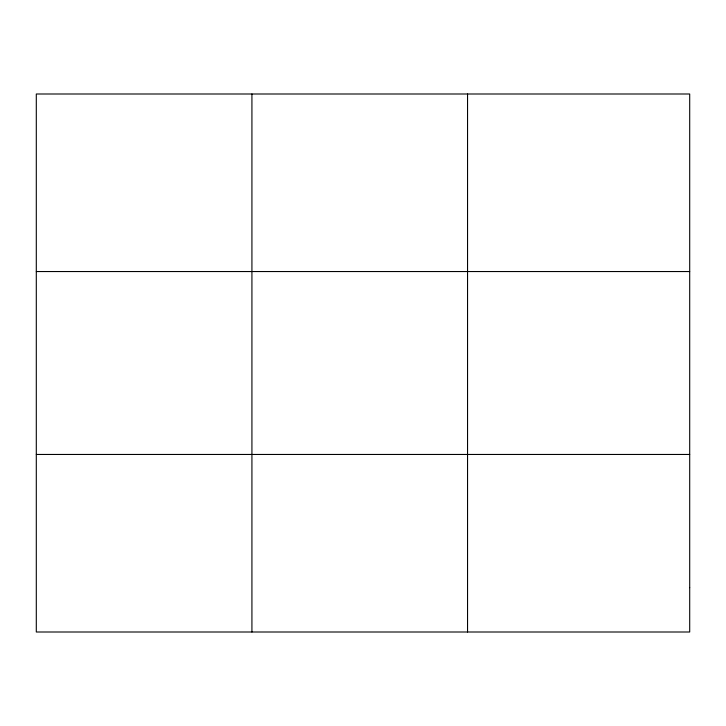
<?xml version="1.0" encoding="UTF-8"?>
<svg xmlns="http://www.w3.org/2000/svg" width="726" height="726" viewBox="0 0 726 726"><rect width="100%" height="100%" fill="white"/><g stroke="black" fill="none" stroke-linecap="round" stroke-linejoin="round"><path stroke-width="1.09" d="M251.922 93.999L251.922 632.001M467.544 93.999L467.544 632.001M36.3 271.542L689.7 271.542M36.3 454.458L689.7 454.458M689.7 587.615L689.7 632.001L36.3 632.001L36.3 93.999L689.7 93.999L689.7 587.615"/></g></svg>
